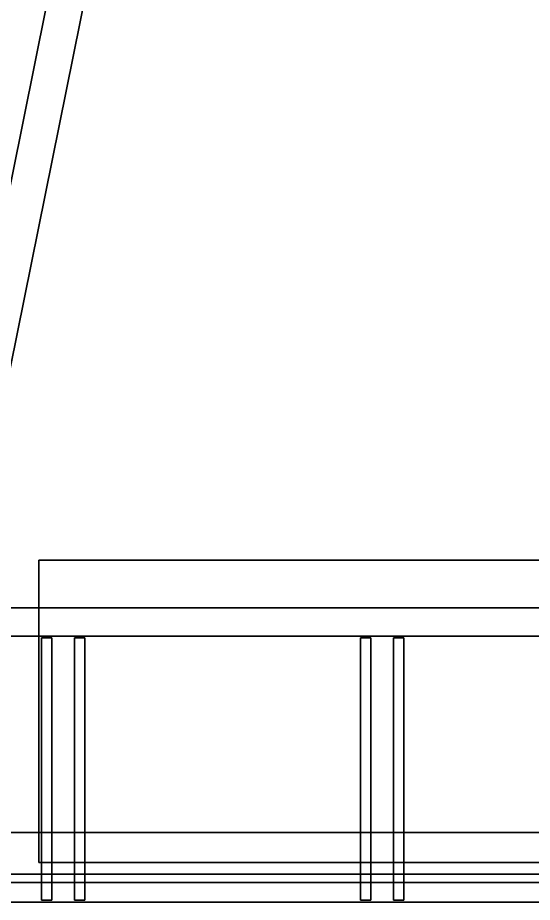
# Model space of a CAD drawing. Extents: x -24 to 24, y 14 to 139.
# Drawn here: x -5.02 to -0.09, y 35.34 to 43.81 of the extents above; entities that cross this region are included whole.
import ezdxf

# ---------------------------------------------------------------- set-up
doc = ezdxf.new("R2010")
doc.units = 0

msp = doc.modelspace()

# ---------------------------------------------------------------- linework, layer by layer
at = {"layer": 'sssss', "color": 253}
for points in [[(-5.5112, 40.1181, -11.0624), (-5.1581, 40.1181, -11.0624), (-4.2821, 44.4488, -9.8124), (-4.6352, 44.4488, -9.8124)], [(-5.5112, 40.1181, -10.7093), (-5.5112, 40.1181, -11.0624), (-4.6352, 44.4488, -9.8124), (-4.6352, 44.4488, -9.4593)], [(-5.1581, 40.1181, -10.7093), (-5.5112, 40.1181, -10.7093), (-4.6352, 44.4488, -9.4593), (-4.2821, 44.4488, -9.4593)], [(-4.2821, 44.4488, 9.8124), (-5.1581, 40.1181, 11.0624), (-5.5112, 40.1181, 11.0624), (-4.6352, 44.4488, 9.8124)], [(-4.6352, 44.4488, 9.4593), (-5.5112, 40.1181, 10.7093), (-5.1581, 40.1181, 10.7093), (-4.2821, 44.4488, 9.4593)], [(-4.6352, 44.4488, 9.8124), (-5.5112, 40.1181, 11.0624), (-5.5112, 40.1181, 10.7093), (-4.6352, 44.4488, 9.4593)], [(-5.1581, 40.1181, -11.0624), (-5.1581, 40.1181, -10.7093), (-4.2821, 44.4488, -9.4593), (-4.2821, 44.4488, -9.8124)], [(-4.2821, 44.4488, 9.4593), (-5.1581, 40.1181, 10.7093), (-5.1581, 40.1181, 11.0624), (-4.2821, 44.4488, 9.8124)], [(-10.5888, 40.5467, -10.926), (-10.408, 40.2989, -10.9975), (-4.6911, 44.1511, -9.8857), (-4.8719, 44.3988, -9.8142)], [(-4.8719, 44.3988, 9.8142), (-4.6911, 44.1511, 9.8857), (-10.408, 40.2989, 10.9975), (-10.5888, 40.5467, 10.926)], [(-4.8143, 38.6174, -7.1264), (-4.8143, 38.6174, -12.4534), (4.8143, 38.6174, -12.4534), (4.8143, 38.6174, -7.1264)], [(-4.8143, 35.7246, -7.1264), (-4.8143, 35.7246, -12.4534), (-4.8143, 38.6174, -12.4534), (-4.8143, 38.6174, -7.1264)], [(4.8143, 38.6174, -12.4534), (-4.8143, 38.6174, -12.4534), (-4.8143, 35.7246, -12.4534), (4.8143, 35.7246, -12.4534)], [(-4.8143, 38.6174, -7.1264), (4.8143, 38.6174, -7.1264), (4.8143, 35.7246, -7.1264), (-4.8143, 35.7246, -7.1264)], [(-14.107, 38.1619, -14.107), (14.107, 38.1619, -14.107), (12.5637, 38.1619, -12.5637), (-12.5637, 38.1619, -12.5637)], [(14.107, 37.8919, -14.107), (14.107, 38.1619, -14.107), (-14.107, 38.1619, -14.107), (-14.107, 37.8919, -14.107)], [(-12.5637, 38.1619, 12.5637), (12.5637, 38.1619, 12.5637), (14.107, 38.1619, 14.107), (-14.107, 38.1619, 14.107)], [(-14.107, 37.8919, 14.107), (-14.107, 38.1619, 14.107), (14.107, 38.1619, 14.107), (14.107, 37.8919, 14.107)], [(-12.5637, 37.8919, -12.5637), (-12.5637, 38.1619, -12.5637), (12.5637, 38.1619, -12.5637), (12.5637, 37.8919, -12.5637)], [(12.5637, 37.8919, 12.5637), (12.5637, 38.1619, 12.5637), (-12.5637, 38.1619, 12.5637), (-12.5637, 37.8919, 12.5637)], [(12.5637, 37.8919, -12.5637), (-12.5637, 37.8919, -12.5637), (-14.107, 37.8919, -14.107), (14.107, 37.8919, -14.107)], [(14.107, 37.8919, 14.107), (-14.107, 37.8919, 14.107), (-12.5637, 37.8919, 12.5637), (12.5637, 37.8919, 12.5637)], [(-4.6909, 37.874, -13.9547), (-4.7894, 37.874, -13.9547), (-4.7894, 35.3639, -13.9547), (-4.6909, 35.3639, -13.9547)], [(-4.7894, 37.874, -13.9547), (-4.7894, 37.874, -13.8563), (-4.7894, 35.3639, -13.8563), (-4.7894, 35.3639, -13.9547)], [(-4.7894, 37.874, -13.8563), (-4.6909, 37.874, -13.8563), (-4.6909, 35.3639, -13.8563), (-4.7894, 35.3639, -13.8563)], [(-4.7894, 37.874, -13.9547), (-4.6909, 37.874, -13.9547), (-4.6909, 37.874, -13.8563), (-4.7894, 37.874, -13.8563)], [(-4.7894, 37.874, 13.9547), (-4.6909, 37.874, 13.9547), (-4.6909, 35.3639, 13.9547), (-4.7894, 35.3639, 13.9547)], [(-4.6909, 37.874, 13.8563), (-4.7894, 37.874, 13.8563), (-4.7894, 35.3639, 13.8563), (-4.6909, 35.3639, 13.8563)], [(-4.7894, 37.874, 13.8563), (-4.7894, 37.874, 13.9547), (-4.7894, 35.3639, 13.9547), (-4.7894, 35.3639, 13.8563)], [(-4.6909, 37.874, 13.8563), (-4.6909, 37.874, 13.9547), (-4.7894, 37.874, 13.9547), (-4.7894, 37.874, 13.8563)], [(-4.6909, 37.874, -13.8563), (-4.6909, 37.874, -13.9547), (-4.6909, 35.3639, -13.9547), (-4.6909, 35.3639, -13.8563)], [(-4.6909, 37.874, 13.9547), (-4.6909, 37.874, 13.8563), (-4.6909, 35.3639, 13.8563), (-4.6909, 35.3639, 13.9547)], [(-4.376, 37.874, -13.9547), (-4.4744, 37.874, -13.9547), (-4.4744, 35.3639, -13.9547), (-4.376, 35.3639, -13.9547)], [(-4.4744, 37.874, -13.9547), (-4.4744, 37.874, -13.8563), (-4.4744, 35.3639, -13.8563), (-4.4744, 35.3639, -13.9547)], [(-4.4744, 37.874, -13.8563), (-4.376, 37.874, -13.8563), (-4.376, 35.3639, -13.8563), (-4.4744, 35.3639, -13.8563)], [(-4.4744, 37.874, -13.9547), (-4.376, 37.874, -13.9547), (-4.376, 37.874, -13.8563), (-4.4744, 37.874, -13.8563)], [(-4.4744, 37.874, 13.9547), (-4.376, 37.874, 13.9547), (-4.376, 35.3639, 13.9547), (-4.4744, 35.3639, 13.9547)], [(-4.376, 37.874, 13.8563), (-4.4744, 37.874, 13.8563), (-4.4744, 35.3639, 13.8563), (-4.376, 35.3639, 13.8563)], [(-4.4744, 37.874, 13.8563), (-4.4744, 37.874, 13.9547), (-4.4744, 35.3639, 13.9547), (-4.4744, 35.3639, 13.8563)], [(-4.376, 37.874, 13.8563), (-4.376, 37.874, 13.9547), (-4.4744, 37.874, 13.9547), (-4.4744, 37.874, 13.8563)], [(-4.376, 37.874, -13.8563), (-4.376, 37.874, -13.9547), (-4.376, 35.3639, -13.9547), (-4.376, 35.3639, -13.8563)], [(-4.376, 37.874, 13.9547), (-4.376, 37.874, 13.8563), (-4.376, 35.3639, 13.8563), (-4.376, 35.3639, 13.9547)], [(-1.6358, 37.874, -13.9547), (-1.7342, 37.874, -13.9547), (-1.7342, 35.3639, -13.9547), (-1.6358, 35.3639, -13.9547)], [(-1.7342, 37.874, -13.9547), (-1.7342, 37.874, -13.8563), (-1.7342, 35.3639, -13.8563), (-1.7342, 35.3639, -13.9547)], [(-1.7342, 37.874, -13.8563), (-1.6358, 37.874, -13.8563), (-1.6358, 35.3639, -13.8563), (-1.7342, 35.3639, -13.8563)], [(-1.7342, 37.874, -13.9547), (-1.6358, 37.874, -13.9547), (-1.6358, 37.874, -13.8563), (-1.7342, 37.874, -13.8563)], [(-1.7342, 37.874, 13.9547), (-1.6358, 37.874, 13.9547), (-1.6358, 35.3639, 13.9547), (-1.7342, 35.3639, 13.9547)], [(-1.6358, 37.874, 13.8563), (-1.7342, 37.874, 13.8563), (-1.7342, 35.3639, 13.8563), (-1.6358, 35.3639, 13.8563)], [(-1.7342, 37.874, 13.8563), (-1.7342, 37.874, 13.9547), (-1.7342, 35.3639, 13.9547), (-1.7342, 35.3639, 13.8563)], [(-1.6358, 37.874, 13.8563), (-1.6358, 37.874, 13.9547), (-1.7342, 37.874, 13.9547), (-1.7342, 37.874, 13.8563)], [(-1.6358, 37.874, -13.8563), (-1.6358, 37.874, -13.9547), (-1.6358, 35.3639, -13.9547), (-1.6358, 35.3639, -13.8563)], [(-1.6358, 37.874, 13.9547), (-1.6358, 37.874, 13.8563), (-1.6358, 35.3639, 13.8563), (-1.6358, 35.3639, 13.9547)], [(-1.3209, 37.874, -13.9547), (-1.4193, 37.874, -13.9547), (-1.4193, 35.3639, -13.9547), (-1.3209, 35.3639, -13.9547)], [(-1.4193, 37.874, -13.9547), (-1.4193, 37.874, -13.8563), (-1.4193, 35.3639, -13.8563), (-1.4193, 35.3639, -13.9547)], [(-1.4193, 37.874, -13.8563), (-1.3209, 37.874, -13.8563), (-1.3209, 35.3639, -13.8563), (-1.4193, 35.3639, -13.8563)], [(-1.4193, 37.874, -13.9547), (-1.3209, 37.874, -13.9547), (-1.3209, 37.874, -13.8563), (-1.4193, 37.874, -13.8563)], [(-1.4193, 37.874, 13.9547), (-1.3209, 37.874, 13.9547), (-1.3209, 35.3639, 13.9547), (-1.4193, 35.3639, 13.9547)], [(-1.3209, 37.874, 13.8563), (-1.4193, 37.874, 13.8563), (-1.4193, 35.3639, 13.8563), (-1.3209, 35.3639, 13.8563)], [(-1.4193, 37.874, 13.8563), (-1.4193, 37.874, 13.9547), (-1.4193, 35.3639, 13.9547), (-1.4193, 35.3639, 13.8563)], [(-1.3209, 37.874, 13.8563), (-1.3209, 37.874, 13.9547), (-1.4193, 37.874, 13.9547), (-1.4193, 37.874, 13.8563)], [(-1.3209, 37.874, -13.8563), (-1.3209, 37.874, -13.9547), (-1.3209, 35.3639, -13.9547), (-1.3209, 35.3639, -13.8563)], [(-1.3209, 37.874, 13.9547), (-1.3209, 37.874, 13.8563), (-1.3209, 35.3639, 13.8563), (-1.3209, 35.3639, 13.9547)], [(5.6361, 36.013, 5.6361), (12.5801, 36.0127, 12.5801), (-12.5801, 36.0127, 12.5801), (-5.6361, 36.013, 5.6361)], [(5.6361, 36.013, -5.6361), (-5.6361, 36.013, -5.6361), (-12.5801, 36.0127, -12.5801), (12.5801, 36.0127, -12.5801)], [(-12.5801, 35.5333, 12.5801), (-12.5801, 36.0127, 12.5801), (12.5801, 36.0127, 12.5801), (12.5801, 35.5333, 12.5801)], [(12.5801, 35.5333, -12.5801), (12.5801, 36.0127, -12.5801), (-12.5801, 36.0127, -12.5801), (-12.5801, 35.5333, -12.5801)], [(5.6361, 35.5337, 5.6361), (5.6361, 36.013, 5.6361), (-5.6361, 36.013, 5.6361), (-5.6361, 35.5337, 5.6361)], [(-5.6361, 35.5337, -5.6361), (-5.6361, 36.013, -5.6361), (5.6361, 36.013, -5.6361), (5.6361, 35.5337, -5.6361)], [(4.8143, 35.7246, -7.1264), (4.8143, 35.7246, -12.4534), (-4.8143, 35.7246, -12.4534), (-4.8143, 35.7246, -7.1264)], [(-14.107, 35.6143, -14.107), (14.107, 35.6143, -14.107), (12.5637, 35.6143, -12.5637), (-12.5637, 35.6143, -12.5637)], [(14.107, 35.3443, -14.107), (14.107, 35.6143, -14.107), (-14.107, 35.6143, -14.107), (-14.107, 35.3443, -14.107)], [(-12.5637, 35.6143, 12.5637), (12.5637, 35.6143, 12.5637), (14.107, 35.6143, 14.107), (-14.107, 35.6143, 14.107)], [(-14.107, 35.3443, 14.107), (-14.107, 35.6143, 14.107), (14.107, 35.6143, 14.107), (14.107, 35.3443, 14.107)], [(-12.5637, 35.3443, -12.5637), (-12.5637, 35.6143, -12.5637), (12.5637, 35.6143, -12.5637), (12.5637, 35.3443, -12.5637)], [(12.5637, 35.3443, 12.5637), (12.5637, 35.6143, 12.5637), (-12.5637, 35.6143, 12.5637), (-12.5637, 35.3443, 12.5637)], [(-12.5801, 35.5333, 12.5801), (-5.6361, 35.5337, 5.6361), (5.6361, 35.5337, 5.6361), (12.5801, 35.5333, 12.5801)], [(-12.5801, 35.5333, -12.5801), (12.5801, 35.5333, -12.5801), (5.6361, 35.5337, -5.6361), (-5.6361, 35.5337, -5.6361)], [(12.5637, 35.3443, -12.5637), (-12.5637, 35.3443, -12.5637), (-14.107, 35.3443, -14.107), (14.107, 35.3443, -14.107)], [(14.107, 35.3443, 14.107), (-14.107, 35.3443, 14.107), (-12.5637, 35.3443, 12.5637), (12.5637, 35.3443, 12.5637)], [(-4.6909, 35.3639, -13.8563), (-4.6909, 35.3639, -13.9547), (-4.7894, 35.3639, -13.9547), (-4.7894, 35.3639, -13.8563)], [(-4.7894, 35.3639, 13.9547), (-4.6909, 35.3639, 13.9547), (-4.6909, 35.3639, 13.8563), (-4.7894, 35.3639, 13.8563)], [(-4.376, 35.3639, -13.8563), (-4.376, 35.3639, -13.9547), (-4.4744, 35.3639, -13.9547), (-4.4744, 35.3639, -13.8563)], [(-4.4744, 35.3639, 13.9547), (-4.376, 35.3639, 13.9547), (-4.376, 35.3639, 13.8563), (-4.4744, 35.3639, 13.8563)], [(-1.6358, 35.3639, -13.8563), (-1.6358, 35.3639, -13.9547), (-1.7342, 35.3639, -13.9547), (-1.7342, 35.3639, -13.8563)], [(-1.7342, 35.3639, 13.9547), (-1.6358, 35.3639, 13.9547), (-1.6358, 35.3639, 13.8563), (-1.7342, 35.3639, 13.8563)], [(-1.3209, 35.3639, -13.8563), (-1.3209, 35.3639, -13.9547), (-1.4193, 35.3639, -13.9547), (-1.4193, 35.3639, -13.8563)], [(-1.4193, 35.3639, 13.9547), (-1.3209, 35.3639, 13.9547), (-1.3209, 35.3639, 13.8563), (-1.4193, 35.3639, 13.8563)]]:
    msp.add_3dface(points, dxfattribs=at)

doc.saveas('drawing.dxf')
